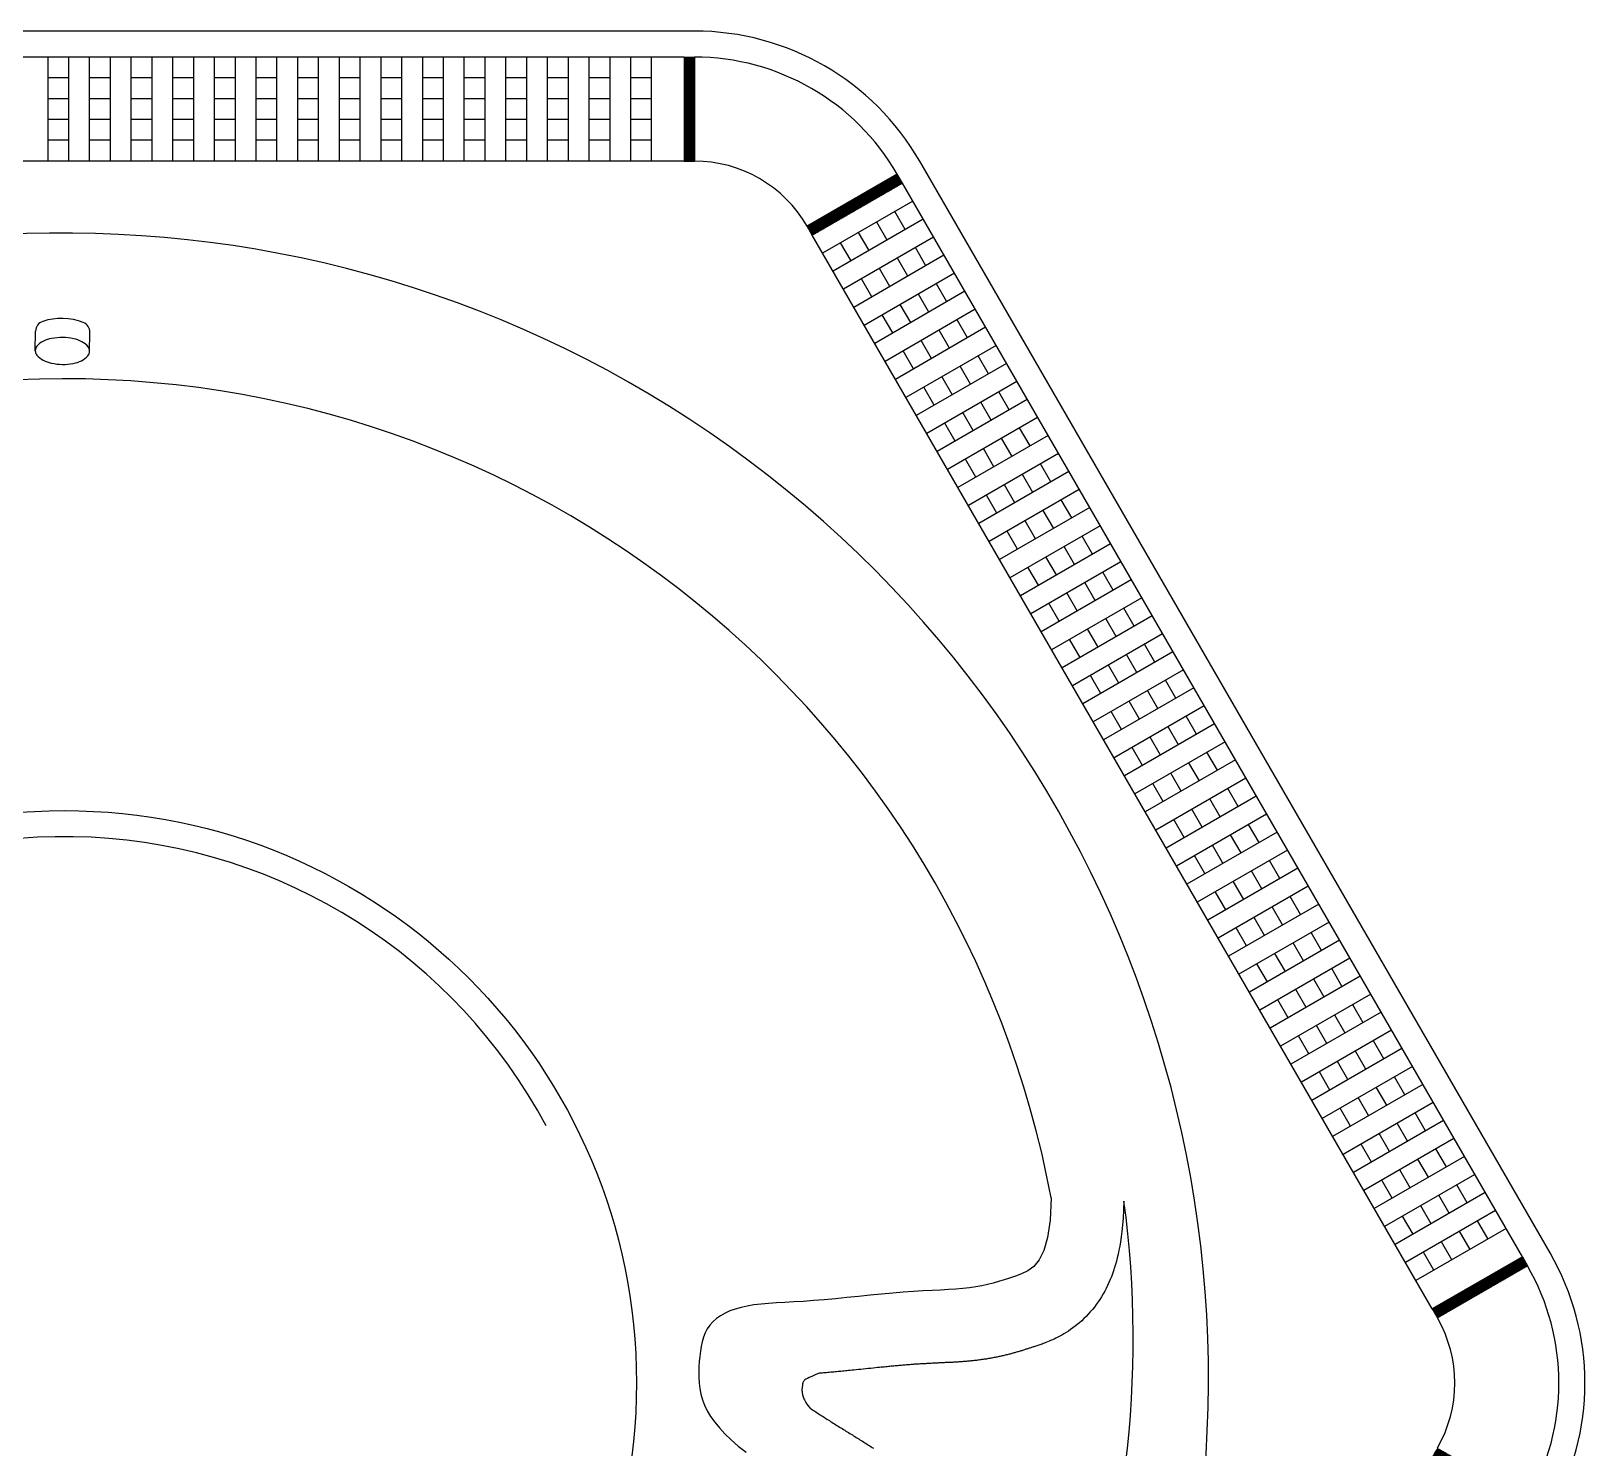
# Model space of a CAD drawing. Extents: x -145 to 147, y -128 to 132.
# Drawn here: x -2.2 to 147.1, y -4.6 to 131.6 of the extents above; entities that cross this region are included whole.
import ezdxf

# ---------------------------------------------------------------- set-up
doc = ezdxf.new("R2010")
doc.units = 0
doc.header["$LTSCALE"] = 10
doc.layers.get('0').update_dxf_attribs({"linetype": 'CONTINUOUS'})

# ---------------------------------------------------------------- blocks, each defined once
blk = doc.blocks.new('*X42')
at = {"color": 0}
for p, q in [((2431.8, 612.5), (2432.2, 612.5)), ((2405.8, 597.5), (2425.8, 597.5)), ((2406.7, 598), (2426.7, 598)), ((2407.6, 598.5), (2427.6, 598.5)), ((2408.4, 599), (2428.4, 599)), ((2409.3, 599.5), (2429.3, 599.5)), ((2410.2, 600), (2430.2, 600)), ((2411, 600.5), (2431, 600.5)), ((2411.9, 601), (2431.9, 601)), ((2412.8, 601.5), (2432.8, 601.5)), ((2413.6, 602), (2433.6, 602)), ((2414.5, 602.5), (2434.5, 602.5)), ((2415.4, 603), (2435.4, 603)), ((2416.2, 603.5), (2436.2, 603.5)), ((2417.1, 604), (2437.1, 604)), ((2418, 604.5), (2436.9, 604.5)), ((2418.8, 605), (2436.6, 605)), ((2419.7, 605.5), (2436.3, 605.5)), ((2420.6, 606), (2436, 606)), ((2421.4, 606.5), (2435.7, 606.5)), ((2422.3, 607), (2435.4, 607)), ((2423.2, 607.5), (2435.1, 607.5)), ((2424, 608), (2434.8, 608)), ((2424.9, 608.5), (2434.5, 608.5)), ((2425.8, 609), (2434.3, 609)), ((2426.6, 609.5), (2434, 609.5)), ((2427.5, 610), (2433.7, 610)), ((2428.4, 610.5), (2433.4, 610.5)), ((2429.2, 611), (2433.1, 611)), ((2430.1, 611.5), (2432.8, 611.5)), ((2431, 612), (2432.5, 612)), ((2379.9, 582.5), (2399.9, 582.5)), ((2380.7, 583), (2400.7, 583)), ((2381.6, 583.5), (2401.6, 583.5)), ((2382.5, 584), (2402.5, 584)), ((2383.3, 584.5), (2403.3, 584.5)), ((2384.2, 585), (2404.2, 585)), ((2385.1, 585.5), (2405.1, 585.5)), ((2385.9, 586), (2405.9, 586)), ((2386.8, 586.5), (2406.8, 586.5)), ((2387.7, 587), (2407.7, 587)), ((2388.5, 587.5), (2408.5, 587.5)), ((2389.4, 588), (2409.4, 588)), ((2390.3, 588.5), (2410.3, 588.5)), ((2391.1, 589), (2411.1, 589)), ((2392, 589.5), (2412, 589.5)), ((2392.9, 590), (2412.9, 590)), ((2393.7, 590.5), (2413.7, 590.5)), ((2394.6, 591), (2414.6, 591)), ((2395.5, 591.5), (2415.5, 591.5)), ((2396.3, 592), (2416.3, 592)), ((2397.2, 592.5), (2417.2, 592.5)), ((2398.1, 593), (2418.1, 593)), ((2398.9, 593.5), (2418.9, 593.5)), ((2399.8, 594), (2419.8, 594)), ((2400.6, 594.5), (2420.6, 594.5)), ((2401.5, 595), (2421.5, 595)), ((2402.4, 595.5), (2422.4, 595.5)), ((2403.2, 596), (2423.2, 596)), ((2404.1, 596.5), (2424.1, 596.5)), ((2405, 597), (2425, 597)), ((2353.9, 567.5), (2373.9, 567.5)), ((2354.7, 568), (2374.7, 568)), ((2355.6, 568.5), (2375.6, 568.5)), ((2356.5, 569), (2376.5, 569)), ((2357.3, 569.5), (2377.3, 569.5)), ((2358.2, 570), (2378.2, 570)), ((2359.1, 570.5), (2379.1, 570.5)), ((2359.9, 571), (2379.9, 571)), ((2360.8, 571.5), (2380.8, 571.5)), ((2361.7, 572), (2381.7, 572)), ((2362.5, 572.5), (2382.5, 572.5)), ((2363.4, 573), (2383.4, 573)), ((2364.3, 573.5), (2384.3, 573.5)), ((2365.1, 574), (2385.1, 574)), ((2366, 574.5), (2386, 574.5)), ((2366.9, 575), (2386.9, 575)), ((2367.7, 575.5), (2387.7, 575.5)), ((2368.6, 576), (2388.6, 576)), ((2369.5, 576.5), (2389.5, 576.5)), ((2370.3, 577), (2390.3, 577)), ((2371.2, 577.5), (2391.2, 577.5)), ((2372.1, 578), (2392.1, 578)), ((2372.9, 578.5), (2392.9, 578.5)), ((2373.8, 579), (2393.8, 579)), ((2374.7, 579.5), (2394.7, 579.5)), ((2375.5, 580), (2395.5, 580)), ((2376.4, 580.5), (2396.4, 580.5)), ((2377.3, 581), (2397.3, 581)), ((2378.1, 581.5), (2398.1, 581.5)), ((2379, 582), (2399, 582)), ((2345.6, 562.5), (2365.2, 562.5)), ((2345.9, 562), (2364.4, 562)), ((2346.1, 563), (2366.1, 563)), ((2346.2, 561.5), (2363.5, 561.5)), ((2346.5, 561), (2362.6, 561)), ((2346.8, 560.5), (2361.8, 560.5)), ((2347, 563.5), (2367, 563.5)), ((2347.1, 560), (2360.9, 560)), ((2347.4, 559.5), (2360, 559.5)), ((2347.7, 559), (2359.2, 559)), ((2347.8, 564), (2367.8, 564)), ((2347.9, 558.5), (2358.3, 558.5)), ((2348.2, 558), (2357.4, 558)), ((2348.5, 557.5), (2356.6, 557.5)), ((2348.7, 564.5), (2368.7, 564.5)), ((2348.8, 557), (2355.7, 557)), ((2349.1, 556.5), (2354.8, 556.5)), ((2349.4, 556), (2354, 556)), ((2349.6, 565), (2369.6, 565)), ((2349.7, 555.5), (2353.1, 555.5)), ((2350, 555), (2352.2, 555)), ((2350.3, 554.5), (2351.4, 554.5)), ((2350.4, 565.5), (2370.4, 565.5)), ((2351.3, 566), (2371.3, 566)), ((2352.2, 566.5), (2372.2, 566.5)), ((2353, 567), (2373, 567)), ((2345.6, 420.5), (2365.3, 420.5)), ((2345.9, 421), (2364.4, 421)), ((2346.2, 421.5), (2363.6, 421.5)), ((2346.2, 420), (2366.2, 420)), ((2346.5, 422), (2362.7, 422)), ((2346.8, 422.5), (2361.8, 422.5)), ((2347, 419.5), (2367, 419.5)), ((2347.1, 423), (2361, 423)), ((2347.3, 423.5), (2360.1, 423.5)), ((2347.6, 424), (2359.2, 424)), ((2347.9, 424.5), (2358.4, 424.5)), ((2347.9, 419), (2367.9, 419)), ((2348.2, 425), (2357.5, 425)), ((2348.5, 425.5), (2356.6, 425.5)), ((2348.7, 418.5), (2368.7, 418.5)), ((2348.8, 426), (2355.8, 426)), ((2349.1, 426.5), (2354.9, 426.5)), ((2349.4, 427), (2354, 427)), ((2349.7, 427.5), (2353.2, 427.5)), ((2349.9, 428), (2352.3, 428)), ((2350.2, 428.5), (2351.4, 428.5)), ((2350.5, 429), (2350.6, 429)), ((2349.6, 418), (2369.6, 418)), ((2350.5, 417.5), (2370.5, 417.5)), ((2351.3, 417), (2371.3, 417)), ((2352.2, 416.5), (2372.2, 416.5)), ((2353.1, 416), (2373.1, 416)), ((2353.9, 415.5), (2373.9, 415.5)), ((2354.8, 415), (2374.8, 415)), ((2355.7, 414.5), (2375.7, 414.5)), ((2356.5, 414), (2376.5, 414)), ((2357.4, 413.5), (2377.4, 413.5)), ((2358.3, 413), (2378.3, 413)), ((2359.1, 412.5), (2379.1, 412.5)), ((2360, 412), (2380, 412)), ((2360.9, 411.5), (2380.9, 411.5)), ((2361.7, 411), (2381.7, 411)), ((2362.6, 410.5), (2382.6, 410.5)), ((2363.5, 410), (2383.5, 410)), ((2364.3, 409.5), (2384.3, 409.5)), ((2365.2, 409), (2385.2, 409)), ((2366.1, 408.5), (2386.1, 408.5)), ((2366.9, 408), (2386.9, 408)), ((2367.8, 407.5), (2387.8, 407.5)), ((2368.7, 407), (2388.7, 407)), ((2369.5, 406.5), (2389.5, 406.5)), ((2370.4, 406), (2390.4, 406)), ((2371.3, 405.5), (2391.3, 405.5)), ((2372.1, 405), (2392.1, 405)), ((2373, 404.5), (2393, 404.5)), ((2373.9, 404), (2393.9, 404)), ((2374.7, 403.5), (2394.7, 403.5)), ((2375.6, 403), (2395.6, 403)), ((2376.5, 402.5), (2396.5, 402.5)), ((2377.3, 402), (2397.3, 402)), ((2378.2, 401.5), (2398.2, 401.5)), ((2379.1, 401), (2399.1, 401)), ((2379.9, 400.5), (2399.9, 400.5)), ((2380.8, 400), (2400.8, 400)), ((2381.7, 399.5), (2401.7, 399.5)), ((2382.5, 399), (2402.5, 399)), ((2383.4, 398.5), (2403.4, 398.5)), ((2384.3, 398), (2404.3, 398)), ((2385.1, 397.5), (2405.1, 397.5)), ((2386, 397), (2406, 397)), ((2386.9, 396.5), (2406.9, 396.5)), ((2387.7, 396), (2407.7, 396)), ((2388.6, 395.5), (2408.6, 395.5)), ((2389.5, 395), (2409.5, 395)), ((2390.3, 394.5), (2410.3, 394.5)), ((2391.2, 394), (2411.2, 394)), ((2392.1, 393.5), (2412.1, 393.5)), ((2392.9, 393), (2412.9, 393)), ((2393.8, 392.5), (2413.8, 392.5)), ((2394.6, 392), (2414.6, 392)), ((2395.5, 391.5), (2415.5, 391.5)), ((2396.4, 391), (2416.4, 391)), ((2397.2, 390.5), (2417.2, 390.5)), ((2398.1, 390), (2418.1, 390)), ((2399, 389.5), (2419, 389.5)), ((2399.8, 389), (2419.8, 389)), ((2400.7, 388.5), (2420.7, 388.5)), ((2401.6, 388), (2421.6, 388)), ((2402.4, 387.5), (2422.4, 387.5)), ((2403.3, 387), (2423.3, 387)), ((2404.2, 386.5), (2424.2, 386.5)), ((2405, 386), (2425, 386)), ((2405.9, 385.5), (2425.9, 385.5)), ((2406.8, 385), (2426.8, 385)), ((2407.6, 384.5), (2427.6, 384.5)), ((2408.5, 384), (2428.5, 384)), ((2409.4, 383.5), (2429.4, 383.5)), ((2410.2, 383), (2430.2, 383)), ((2411.1, 382.5), (2431.1, 382.5)), ((2412, 382), (2432, 382)), ((2412.8, 381.5), (2432.8, 381.5)), ((2413.7, 381), (2433.7, 381)), ((2414.6, 380.5), (2434.6, 380.5)), ((2415.4, 380), (2435.4, 380)), ((2416.3, 379.5), (2436.3, 379.5)), ((2417.2, 379), (2437.1, 379)), ((2418, 378.5), (2436.8, 378.5)), ((2418.9, 378), (2436.5, 378)), ((2419.8, 377.5), (2436.3, 377.5)), ((2420.6, 377), (2436, 377)), ((2421.5, 376.5), (2435.7, 376.5)), ((2422.4, 376), (2435.4, 376)), ((2423.2, 375.5), (2435.1, 375.5)), ((2424.1, 375), (2434.8, 375)), ((2425, 374.5), (2434.5, 374.5)), ((2425.8, 374), (2434.2, 374)), ((2426.7, 373.5), (2433.9, 373.5)), ((2427.6, 373), (2433.7, 373)), ((2428.4, 372.5), (2433.4, 372.5)), ((2429.3, 372), (2433.1, 372)), ((2430.2, 371.5), (2432.8, 371.5)), ((2431, 371), (2432.5, 371)), ((2431.9, 370.5), (2432.2, 370.5))]:
    blk.add_line(p, q, dxfattribs=at)
blk = doc.blocks.new('*X41')
at = {"color": 0}
for p, q in [((1626.6, 1765.5), (1636.6, 1765.5)), ((1626.6, 1765), (1636.6, 1765)), ((1626.6, 1764.5), (1636.6, 1764.5)), ((1626.6, 1764), (1636.6, 1764)), ((1626.6, 1763.5), (1636.6, 1763.5)), ((1626.6, 1763), (1636.6, 1763)), ((1626.6, 1762.5), (1636.6, 1762.5)), ((1626.6, 1762), (1636.6, 1762)), ((1626.6, 1761.5), (1636.6, 1761.5)), ((1626.6, 1761), (1636.6, 1761)), ((1626.6, 1760.5), (1636.6, 1760.5)), ((1626.6, 1760), (1636.6, 1760)), ((1626.6, 1759.5), (1636.6, 1759.5)), ((1626.6, 1759), (1636.6, 1759)), ((1626.6, 1758.5), (1636.6, 1758.5)), ((1626.6, 1758), (1636.6, 1758)), ((1626.6, 1757.5), (1636.6, 1757.5)), ((1626.6, 1757), (1636.6, 1757)), ((1626.6, 1756.5), (1636.6, 1756.5)), ((1626.6, 1756), (1636.6, 1756)), ((1626.6, 1755.5), (1636.6, 1755.5)), ((1626.6, 1755), (1636.6, 1755)), ((1626.6, 1754.5), (1636.6, 1754.5)), ((1626.6, 1754), (1636.6, 1754)), ((1626.6, 1753.5), (1636.6, 1753.5)), ((1626.6, 1753), (1636.6, 1753)), ((1626.6, 1752.5), (1636.6, 1752.5)), ((1626.6, 1752), (1636.6, 1752)), ((1626.6, 1751.5), (1636.6, 1751.5)), ((1626.6, 1751), (1636.6, 1751)), ((1626.6, 1750.5), (1636.6, 1750.5)), ((1626.6, 1750), (1636.6, 1750)), ((1626.6, 1749.5), (1636.6, 1749.5)), ((1626.6, 1749), (1636.6, 1749)), ((1626.6, 1748.5), (1636.6, 1748.5)), ((1626.6, 1748), (1636.6, 1748)), ((1626.6, 1747.5), (1636.6, 1747.5)), ((1626.6, 1747), (1636.6, 1747)), ((1626.6, 1746.5), (1636.6, 1746.5)), ((1626.6, 1746), (1636.6, 1746)), ((1626.6, 1745.5), (1636.6, 1745.5)), ((1626.6, 1745), (1636.6, 1745)), ((1626.6, 1744.5), (1636.6, 1744.5)), ((1626.6, 1744), (1636.6, 1744)), ((1626.6, 1743.5), (1636.6, 1743.5)), ((1626.6, 1743), (1636.6, 1743)), ((1626.6, 1742.5), (1636.6, 1742.5)), ((1626.6, 1742), (1636.6, 1742)), ((1626.6, 1741.5), (1636.6, 1741.5)), ((1626.6, 1741), (1636.6, 1741)), ((1626.6, 1740.5), (1636.6, 1740.5)), ((1626.6, 1740), (1636.6, 1740)), ((1626.6, 1739.5), (1636.6, 1739.5)), ((1626.6, 1739), (1636.6, 1739)), ((1626.6, 1738.5), (1636.6, 1738.5)), ((1626.6, 1738), (1636.6, 1738)), ((1626.6, 1737.5), (1636.6, 1737.5)), ((1626.6, 1737), (1636.6, 1737)), ((1626.6, 1736.5), (1636.6, 1736.5)), ((1626.6, 1736), (1636.6, 1736)), ((1626.6, 1735.5), (1636.6, 1735.5)), ((1626.6, 1735), (1636.6, 1735)), ((1626.6, 1734.5), (1636.6, 1734.5)), ((1626.6, 1734), (1636.6, 1734)), ((1626.6, 1733.5), (1636.6, 1733.5)), ((1626.6, 1733), (1636.6, 1733)), ((1626.6, 1732.5), (1636.6, 1732.5)), ((1626.6, 1732), (1636.6, 1732)), ((1626.6, 1731.5), (1636.6, 1731.5)), ((1626.6, 1731), (1636.6, 1731)), ((1626.6, 1730.5), (1636.6, 1730.5)), ((1626.6, 1730), (1636.6, 1730)), ((1626.6, 1729.5), (1636.6, 1729.5)), ((1626.6, 1729), (1636.6, 1729)), ((1626.6, 1728.5), (1636.6, 1728.5)), ((1626.6, 1728), (1636.6, 1728)), ((1626.6, 1727.5), (1636.6, 1727.5)), ((1626.6, 1727), (1636.6, 1727)), ((1626.6, 1726.5), (1636.6, 1726.5)), ((1626.6, 1726), (1636.6, 1726)), ((1626.6, 1725.5), (1636.6, 1725.5)), ((1626.6, 1725), (1636.6, 1725)), ((1626.6, 1724.5), (1636.6, 1724.5)), ((1626.6, 1724), (1636.6, 1724)), ((1626.6, 1723.5), (1636.6, 1723.5)), ((1626.6, 1723), (1636.6, 1723)), ((1626.6, 1722.5), (1636.6, 1722.5)), ((1626.6, 1722), (1636.6, 1722)), ((1626.6, 1721.5), (1636.6, 1721.5)), ((1626.6, 1721), (1636.6, 1721)), ((1626.6, 1720.5), (1636.6, 1720.5)), ((1626.6, 1720), (1636.6, 1720)), ((1626.6, 1719.5), (1636.6, 1719.5)), ((1626.6, 1719), (1636.6, 1719)), ((1626.6, 1718.5), (1636.6, 1718.5)), ((1626.6, 1718), (1636.6, 1718)), ((1626.6, 1717.5), (1636.6, 1717.5)), ((1626.6, 1717), (1636.6, 1717)), ((1626.6, 1716.5), (1636.6, 1716.5)), ((1626.6, 1716), (1636.6, 1716)), ((1626.6, 1715.5), (1636.6, 1715.5)), ((1626.6, 1715), (1636.6, 1715)), ((1626.6, 1714.5), (1636.6, 1714.5)), ((1626.6, 1714), (1636.6, 1714)), ((1626.6, 1713.5), (1636.6, 1713.5)), ((1626.6, 1713), (1636.6, 1713)), ((1626.6, 1712.5), (1636.6, 1712.5)), ((1626.6, 1712), (1636.6, 1712)), ((1626.6, 1711.5), (1636.6, 1711.5)), ((1626.6, 1711), (1636.6, 1711)), ((1626.6, 1710.5), (1636.6, 1710.5)), ((1626.6, 1710), (1636.6, 1710)), ((1626.6, 1709.5), (1636.6, 1709.5)), ((1626.6, 1709), (1636.6, 1709)), ((1626.6, 1708.5), (1636.6, 1708.5)), ((1626.6, 1708), (1636.6, 1708)), ((1626.6, 1707.5), (1636.6, 1707.5)), ((1626.6, 1707), (1636.6, 1707)), ((1626.6, 1706.5), (1636.6, 1706.5)), ((1626.6, 1706), (1636.6, 1706)), ((1626.6, 1705.5), (1636.6, 1705.5)), ((1626.6, 1705), (1636.6, 1705)), ((1626.6, 1704.5), (1636.6, 1704.5)), ((1626.6, 1704), (1636.6, 1704)), ((1626.6, 1703.5), (1636.6, 1703.5)), ((1626.6, 1703), (1636.6, 1703)), ((1626.6, 1702.5), (1636.6, 1702.5)), ((1626.6, 1702), (1636.6, 1702)), ((1626.6, 1701.5), (1636.6, 1701.5)), ((1626.6, 1701), (1636.6, 1701)), ((1626.6, 1700.5), (1636.6, 1700.5)), ((1626.6, 1700), (1636.6, 1700)), ((1626.6, 1699.5), (1636.6, 1699.5)), ((1626.6, 1699), (1636.6, 1699)), ((1626.6, 1698.5), (1636.6, 1698.5)), ((1626.6, 1698), (1636.6, 1698)), ((1626.6, 1697.5), (1636.6, 1697.5)), ((1626.6, 1697), (1636.6, 1697)), ((1626.6, 1696.5), (1636.6, 1696.5)), ((1626.6, 1696), (1636.6, 1696)), ((1626.6, 1695.5), (1636.6, 1695.5)), ((1626.6, 1695), (1636.6, 1695)), ((1626.6, 1694.5), (1636.6, 1694.5)), ((1626.6, 1694), (1636.6, 1694)), ((1626.6, 1693.5), (1636.6, 1693.5)), ((1626.6, 1693), (1636.6, 1693)), ((1626.6, 1692.5), (1636.6, 1692.5)), ((1626.6, 1692), (1636.6, 1692)), ((1626.6, 1691.5), (1636.6, 1691.5)), ((1626.6, 1691), (1636.6, 1691)), ((1626.6, 1690.5), (1636.6, 1690.5)), ((1626.6, 1690), (1636.6, 1690)), ((1626.6, 1689.5), (1636.6, 1689.5)), ((1626.6, 1689), (1636.6, 1689)), ((1626.6, 1688.5), (1636.6, 1688.5)), ((1626.6, 1688), (1636.6, 1688)), ((1626.6, 1687.5), (1636.6, 1687.5)), ((1626.6, 1687), (1636.6, 1687)), ((1626.6, 1686.5), (1636.6, 1686.5)), ((1626.6, 1686), (1636.6, 1686)), ((1626.6, 1685.5), (1636.6, 1685.5)), ((1626.6, 1685), (1636.6, 1685)), ((1626.6, 1684.5), (1636.6, 1684.5)), ((1626.6, 1684), (1636.6, 1684)), ((1626.6, 1683.5), (1636.6, 1683.5)), ((1626.6, 1683), (1636.6, 1683)), ((1626.6, 1682.5), (1636.6, 1682.5)), ((1626.6, 1682), (1636.6, 1682)), ((1626.6, 1681.5), (1636.6, 1681.5)), ((1626.6, 1681), (1636.6, 1681)), ((1626.6, 1680.5), (1636.6, 1680.5)), ((1626.6, 1680), (1636.6, 1680)), ((1626.6, 1679.5), (1636.6, 1679.5)), ((1626.6, 1679), (1636.6, 1679)), ((1626.6, 1678.5), (1636.6, 1678.5)), ((1626.6, 1678), (1636.6, 1678)), ((1626.6, 1677.5), (1636.6, 1677.5)), ((1626.6, 1677), (1636.6, 1677)), ((1626.6, 1676.5), (1636.6, 1676.5)), ((1626.6, 1676), (1636.6, 1676)), ((1626.6, 1675.5), (1636.6, 1675.5)), ((1626.6, 1675), (1636.6, 1675)), ((1626.6, 1674.5), (1636.6, 1674.5)), ((1626.6, 1674), (1636.6, 1674)), ((1626.6, 1673.5), (1636.6, 1673.5)), ((1626.6, 1673), (1636.6, 1673)), ((1626.6, 1672.5), (1636.6, 1672.5)), ((1626.6, 1672), (1636.6, 1672)), ((1626.6, 1671.5), (1636.6, 1671.5)), ((1626.6, 1671), (1636.6, 1671)), ((1626.6, 1670.5), (1636.6, 1670.5)), ((1626.6, 1670), (1636.6, 1670)), ((1626.6, 1669.5), (1636.6, 1669.5)), ((1626.6, 1669), (1636.6, 1669)), ((1626.6, 1668.5), (1636.6, 1668.5)), ((1626.6, 1668), (1636.6, 1668)), ((1626.6, 1667.5), (1636.6, 1667.5)), ((1626.6, 1667), (1636.6, 1667)), ((1626.6, 1666.5), (1636.6, 1666.5)), ((1626.6, 1666), (1636.6, 1666)), ((1813.2, 1642.5), (1833.2, 1642.5)), ((1814.1, 1643), (1834.1, 1643)), ((1814.9, 1643.5), (1834.9, 1643.5)), ((1815.8, 1644), (1835.8, 1644)), ((1816.7, 1644.5), (1836.4, 1644.5)), ((1817.5, 1645), (1836.1, 1645)), ((1818.4, 1645.5), (1835.8, 1645.5)), ((1819.3, 1646), (1835.5, 1646)), ((1820.1, 1646.5), (1835.3, 1646.5)), ((1821, 1647), (1835, 1647)), ((1821.8, 1647.5), (1834.7, 1647.5)), ((1822.7, 1648), (1834.4, 1648)), ((1823.6, 1648.5), (1834.1, 1648.5)), ((1824.4, 1649), (1833.8, 1649)), ((1825.3, 1649.5), (1833.5, 1649.5)), ((1826.2, 1650), (1833.2, 1650)), ((1827, 1650.5), (1832.9, 1650.5)), ((1827.9, 1651), (1832.7, 1651)), ((1828.8, 1651.5), (1832.4, 1651.5)), ((1829.6, 1652), (1832.1, 1652)), ((1830.5, 1652.5), (1831.8, 1652.5)), ((1831.4, 1653), (1831.5, 1653)), ((1787.2, 1627.5), (1807.2, 1627.5)), ((1788.1, 1628), (1808.1, 1628)), ((1788.9, 1628.5), (1808.9, 1628.5)), ((1789.8, 1629), (1809.8, 1629)), ((1790.7, 1629.5), (1810.7, 1629.5)), ((1791.5, 1630), (1811.5, 1630)), ((1792.4, 1630.5), (1812.4, 1630.5)), ((1793.3, 1631), (1813.3, 1631)), ((1794.1, 1631.5), (1814.1, 1631.5)), ((1795, 1632), (1815, 1632)), ((1795.9, 1632.5), (1815.9, 1632.5)), ((1796.7, 1633), (1816.7, 1633)), ((1797.6, 1633.5), (1817.6, 1633.5)), ((1798.5, 1634), (1818.5, 1634)), ((1799.3, 1634.5), (1819.3, 1634.5)), ((1800.2, 1635), (1820.2, 1635)), ((1801.1, 1635.5), (1821.1, 1635.5)), ((1801.9, 1636), (1821.9, 1636)), ((1802.8, 1636.5), (1822.8, 1636.5)), ((1803.7, 1637), (1823.7, 1637)), ((1804.5, 1637.5), (1824.5, 1637.5)), ((1805.4, 1638), (1825.4, 1638)), ((1806.3, 1638.5), (1826.3, 1638.5)), ((1807.1, 1639), (1827.1, 1639)), ((1808, 1639.5), (1828, 1639.5)), ((1808.9, 1640), (1828.9, 1640)), ((1809.7, 1640.5), (1829.7, 1640.5)), ((1810.6, 1641), (1830.6, 1641)), ((1811.5, 1641.5), (1831.5, 1641.5)), ((1812.3, 1642), (1832.3, 1642)), ((1761.2, 1612.5), (1781.2, 1612.5)), ((1762.1, 1613), (1782.1, 1613)), ((1763, 1613.5), (1783, 1613.5)), ((1763.8, 1614), (1783.8, 1614)), ((1764.7, 1614.5), (1784.7, 1614.5)), ((1765.6, 1615), (1785.6, 1615)), ((1766.4, 1615.5), (1786.4, 1615.5)), ((1767.3, 1616), (1787.3, 1616)), ((1768.2, 1616.5), (1788.2, 1616.5)), ((1769, 1617), (1789, 1617)), ((1769.9, 1617.5), (1789.9, 1617.5)), ((1770.8, 1618), (1790.8, 1618)), ((1771.6, 1618.5), (1791.6, 1618.5)), ((1772.5, 1619), (1792.5, 1619)), ((1773.4, 1619.5), (1793.4, 1619.5)), ((1774.2, 1620), (1794.2, 1620)), ((1775.1, 1620.5), (1795.1, 1620.5)), ((1775.9, 1621), (1795.9, 1621)), ((1776.8, 1621.5), (1796.8, 1621.5)), ((1777.7, 1622), (1797.7, 1622)), ((1778.5, 1622.5), (1798.5, 1622.5)), ((1779.4, 1623), (1799.4, 1623)), ((1780.3, 1623.5), (1800.3, 1623.5)), ((1781.1, 1624), (1801.1, 1624)), ((1782, 1624.5), (1802, 1624.5)), ((1782.9, 1625), (1802.9, 1625)), ((1783.7, 1625.5), (1803.7, 1625.5)), ((1784.6, 1626), (1804.6, 1626)), ((1785.5, 1626.5), (1805.5, 1626.5)), ((1786.3, 1627), (1806.3, 1627)), ((1744.9, 1603), (1764.8, 1603)), ((1745.2, 1602.5), (1763.9, 1602.5)), ((1745.5, 1602), (1763, 1602)), ((1745.6, 1603.5), (1765.6, 1603.5)), ((1745.8, 1601.5), (1762.2, 1601.5)), ((1746.1, 1601), (1761.3, 1601)), ((1746.3, 1600.5), (1760.4, 1600.5)), ((1746.5, 1604), (1766.5, 1604)), ((1746.6, 1600), (1759.6, 1600)), ((1746.9, 1599.5), (1758.7, 1599.5)), ((1747.2, 1599), (1757.8, 1599)), ((1747.4, 1604.5), (1767.4, 1604.5)), ((1747.5, 1598.5), (1757, 1598.5)), ((1747.8, 1598), (1756.1, 1598)), ((1748.1, 1597.5), (1755.2, 1597.5)), ((1748.2, 1605), (1768.2, 1605)), ((1749.1, 1605.5), (1769.1, 1605.5)), ((1750, 1606), (1770, 1606)), ((1750.8, 1606.5), (1770.8, 1606.5)), ((1751.7, 1607), (1771.7, 1607)), ((1752.6, 1607.5), (1772.6, 1607.5)), ((1753.4, 1608), (1773.4, 1608)), ((1754.3, 1608.5), (1774.3, 1608.5)), ((1755.2, 1609), (1775.2, 1609)), ((1756, 1609.5), (1776, 1609.5)), ((1756.9, 1610), (1776.9, 1610)), ((1757.8, 1610.5), (1777.8, 1610.5)), ((1758.6, 1611), (1778.6, 1611)), ((1759.5, 1611.5), (1779.5, 1611.5)), ((1760.4, 1612), (1780.4, 1612)), ((1748.4, 1597), (1754.4, 1597)), ((1748.7, 1596.5), (1753.5, 1596.5)), ((1748.9, 1596), (1752.6, 1596)), ((1749.2, 1595.5), (1751.8, 1595.5)), ((1749.5, 1595), (1750.9, 1595)), ((1749.8, 1594.5), (1750, 1594.5))]:
    blk.add_line(p, q, dxfattribs=at)

msp = doc.modelspace()

# ---------------------------------------------------------------- linework, layer by layer
at = {"color": 0}
for p, q in [((61.52, 131.6), (-59.62, 131.6)), ((60.52, 129.1), (-58.62, 129.1)), ((-0.62, 129.1), (-0.62, 119.1)), ((1.38, 129.1), (1.38, 119.1)), ((3.38, 129.1), (3.38, 119.1)), ((5.38, 129.1), (5.38, 119.1)), ((7.38, 129.1), (7.38, 119.1)), ((9.38, 129.1), (9.38, 119.1)), ((11.38, 129.1), (11.38, 119.1)), ((13.38, 129.1), (13.38, 119.1)), ((15.38, 129.1), (15.38, 119.1)), ((17.38, 129.1), (17.38, 119.1)), ((19.38, 129.1), (19.38, 119.1)), ((21.38, 129.1), (21.38, 119.1)), ((23.38, 129.1), (23.38, 119.1)), ((25.38, 129.1), (25.38, 119.1)), ((27.38, 129.1), (27.38, 119.1)), ((29.38, 129.1), (29.38, 119.1)), ((31.38, 129.1), (31.38, 119.1)), ((33.38, 129.1), (33.38, 119.1)), ((35.38, 129.1), (35.38, 119.1)), ((37.38, 129.1), (37.38, 119.1)), ((39.38, 129.1), (39.38, 119.1)), ((41.38, 129.1), (41.38, 119.1)), ((43.38, 129.1), (43.38, 119.1)), ((45.38, 129.1), (45.38, 119.1)), ((47.38, 129.1), (47.38, 119.1)), ((49.38, 129.1), (49.38, 119.1)), ((51.38, 129.1), (51.38, 119.1)), ((53.38, 129.1), (53.38, 119.1)), ((55.38, 129.1), (55.38, 119.1)), ((57.38, 129.1), (57.38, 119.1)), ((60.52, 129.1), (60.52, 119.1)), ((60.52, 129.1), (61.52, 129.1)), ((61.52, 129.1), (61.52, 119.1)), ((1.38, 127.1), (-0.62, 127.1)), ((5.38, 127.1), (3.38, 127.1)), ((9.38, 127.1), (7.38, 127.1)), ((13.38, 127.1), (11.38, 127.1)), ((17.38, 127.1), (15.38, 127.1)), ((21.38, 127.1), (19.38, 127.1)), ((25.38, 127.1), (23.38, 127.1)), ((29.38, 127.1), (27.38, 127.1)), ((33.38, 127.1), (31.38, 127.1)), ((37.38, 127.1), (35.38, 127.1)), ((41.38, 127.1), (39.38, 127.1)), ((45.38, 127.1), (43.38, 127.1)), ((49.38, 127.1), (47.38, 127.1)), ((53.38, 127.1), (51.38, 127.1)), ((57.38, 127.1), (55.38, 127.1)), ((1.38, 125.1), (-0.62, 125.1)), ((5.38, 125.1), (3.38, 125.1)), ((9.38, 125.1), (7.38, 125.1)), ((13.38, 125.1), (11.38, 125.1)), ((17.38, 125.1), (15.38, 125.1)), ((21.38, 125.1), (19.38, 125.1)), ((25.38, 125.1), (23.38, 125.1)), ((29.38, 125.1), (27.38, 125.1)), ((33.38, 125.1), (31.38, 125.1)), ((37.38, 125.1), (35.38, 125.1)), ((41.38, 125.1), (39.38, 125.1)), ((45.38, 125.1), (43.38, 125.1)), ((49.38, 125.1), (47.38, 125.1)), ((53.38, 125.1), (51.38, 125.1)), ((57.38, 125.1), (55.38, 125.1)), ((1.38, 123.1), (-0.62, 123.1)), ((5.38, 123.1), (3.38, 123.1)), ((9.38, 123.1), (7.38, 123.1)), ((13.38, 123.1), (11.38, 123.1)), ((17.38, 123.1), (15.38, 123.1)), ((21.38, 123.1), (19.38, 123.1)), ((25.38, 123.1), (23.38, 123.1)), ((29.38, 123.1), (27.38, 123.1)), ((33.38, 123.1), (31.38, 123.1)), ((37.38, 123.1), (35.38, 123.1)), ((41.38, 123.1), (39.38, 123.1)), ((45.38, 123.1), (43.38, 123.1)), ((49.38, 123.1), (47.38, 123.1)), ((53.38, 123.1), (51.38, 123.1)), ((57.38, 123.1), (55.38, 123.1)), ((1.38, 121.1), (-0.62, 121.1)), ((5.38, 121.1), (3.38, 121.1)), ((9.38, 121.1), (7.38, 121.1)), ((13.38, 121.1), (11.38, 121.1)), ((17.38, 121.1), (15.38, 121.1)), ((21.38, 121.1), (19.38, 121.1)), ((25.38, 121.1), (23.38, 121.1)), ((29.38, 121.1), (27.38, 121.1)), ((33.38, 121.1), (31.38, 121.1)), ((37.38, 121.1), (35.38, 121.1)), ((41.38, 121.1), (39.38, 121.1)), ((45.38, 121.1), (43.38, 121.1)), ((49.38, 121.1), (47.38, 121.1)), ((53.38, 121.1), (51.38, 121.1)), ((57.38, 121.1), (55.38, 121.1)), ((60.52, 119.1), (-58.62, 119.1)), ((60.52, 119.1), (61.52, 119.1)), ((143.73, 14.19), (83.17, 119.1)), ((81, 117.85), (72.34, 112.85)), ((81.5, 116.98), (72.84, 111.98)), ((81.5, 116.98), (81, 117.85)), ((141.07, 13.81), (81.5, 116.98)), ((82.5, 115.25), (73.84, 110.25)), ((83.5, 113.52), (74.84, 108.52)), ((81.77, 112.52), (80.77, 114.25)), ((72.84, 111.98), (72.34, 112.85)), ((132.41, 8.81), (72.84, 111.98)), ((78.3, 110.52), (77.3, 112.25)), ((80.04, 111.52), (79.04, 113.25)), ((76.57, 109.52), (75.57, 111.25)), ((84.5, 111.79), (75.84, 106.79)), ((83.77, 109.05), (82.77, 110.79)), ((85.5, 110.05), (76.84, 105.05)), ((82.04, 108.05), (81.04, 109.79)), ((78.57, 106.05), (77.57, 107.79)), ((86.5, 108.32), (77.84, 103.32)), ((80.3, 107.05), (79.3, 108.79)), ((87.5, 106.59), (78.84, 101.59)), ((84.04, 104.59), (83.04, 106.32)), ((85.77, 105.59), (84.77, 107.32)), ((88.5, 104.86), (79.84, 99.86)), ((82.3, 103.59), (81.3, 105.32)), ((80.57, 102.59), (79.57, 104.32)), ((89.5, 103.13), (80.84, 98.13)), ((87.77, 102.13), (86.77, 103.86)), ((-1.81, 100.85), (-1.78, 102.76)), ((3.41, 100.72), (3.44, 102.65)), ((84.3, 100.13), (83.3, 101.86)), ((86.04, 101.13), (85.04, 102.86)), ((82.57, 99.13), (81.57, 100.86)), ((90.5, 101.39), (81.84, 96.39)), ((89.77, 98.66), (88.77, 100.39)), ((91.5, 99.66), (82.84, 94.66)), ((88.04, 97.66), (87.04, 99.39)), ((84.57, 95.66), (83.57, 97.39)), ((92.5, 97.93), (83.84, 92.93)), ((86.3, 96.66), (85.3, 98.39)), ((93.5, 96.2), (84.84, 91.2)), ((90.04, 94.2), (89.04, 95.93)), ((91.77, 95.2), (90.77, 96.93)), ((94.5, 94.47), (85.84, 89.47)), ((88.3, 93.2), (87.3, 94.93)), ((86.57, 92.2), (85.57, 93.93)), ((95.5, 92.73), (86.84, 87.73)), ((93.77, 91.73), (92.77, 93.47)), ((90.3, 89.73), (89.3, 91.47)), ((92.04, 90.73), (91.04, 92.47)), ((88.57, 88.73), (87.57, 90.47)), ((96.5, 91), (87.84, 86)), ((95.77, 88.27), (94.77, 90)), ((97.5, 89.27), (88.84, 84.27)), ((94.04, 87.27), (93.04, 89)), ((90.57, 85.27), (89.57, 87)), ((98.5, 87.54), (89.84, 82.54)), ((92.3, 86.27), (91.3, 88)), ((99.5, 85.81), (90.84, 80.81)), ((96.04, 83.81), (95.04, 85.54)), ((97.77, 84.81), (96.77, 86.54)), ((100.5, 84.07), (91.84, 79.07)), ((94.3, 82.81), (93.3, 84.54)), ((92.57, 81.81), (91.57, 83.54)), ((101.5, 82.34), (92.84, 77.34)), ((99.77, 81.34), (98.77, 83.07)), ((96.3, 79.34), (95.3, 81.07)), ((98.04, 80.34), (97.04, 82.07)), ((94.57, 78.34), (93.57, 80.07)), ((102.5, 80.61), (93.84, 75.61)), ((101.77, 77.88), (100.77, 79.61)), ((103.5, 78.88), (94.84, 73.88)), ((100.04, 76.88), (99.04, 78.61)), ((96.57, 74.88), (95.57, 76.61)), ((104.5, 77.15), (95.84, 72.15)), ((98.3, 75.88), (97.3, 77.61)), ((103.77, 74.41), (102.77, 76.15)), ((105.5, 75.41), (96.84, 70.41)), ((102.04, 73.41), (101.04, 75.15)), ((106.5, 73.68), (97.84, 68.68)), ((100.3, 72.41), (99.3, 74.15)), ((98.57, 71.41), (97.57, 73.15)), ((107.5, 71.95), (98.84, 66.95)), ((104.04, 69.95), (103.04, 71.68)), ((105.77, 70.95), (104.77, 72.68)), ((108.5, 70.22), (99.84, 65.22)), ((102.3, 68.95), (101.3, 70.68)), ((100.57, 67.95), (99.57, 69.68)), ((107.77, 67.49), (106.77, 69.22)), ((109.5, 68.49), (100.84, 63.49)), ((104.3, 65.49), (103.3, 67.22)), ((106.04, 66.49), (105.04, 68.22)), ((102.57, 64.49), (101.57, 66.22)), ((110.5, 66.75), (101.84, 61.75)), ((109.77, 64.02), (108.77, 65.75)), ((111.5, 65.02), (102.84, 60.02)), ((108.04, 63.02), (107.04, 64.75)), ((104.57, 61.02), (103.57, 62.75)), ((112.5, 63.29), (103.84, 58.29)), ((106.3, 62.02), (105.3, 63.75)), ((113.5, 61.56), (104.84, 56.56)), ((110.04, 59.56), (109.04, 61.29)), ((111.77, 60.56), (110.77, 62.29)), ((114.5, 59.82), (105.84, 54.82)), ((108.3, 58.56), (107.3, 60.29)), ((106.57, 57.56), (105.57, 59.29)), ((113.77, 57.09), (112.77, 58.82)), ((115.5, 58.09), (106.84, 53.09)), ((110.3, 55.09), (109.3, 56.82)), ((112.04, 56.09), (111.04, 57.82)), ((108.57, 54.09), (107.57, 55.82)), ((116.5, 56.36), (107.84, 51.36)), ((115.77, 53.63), (114.77, 55.36)), ((117.5, 54.63), (108.84, 49.63)), ((114.04, 52.63), (113.04, 54.36)), ((110.57, 50.63), (109.57, 52.36)), ((118.5, 52.9), (109.84, 47.9)), ((112.3, 51.63), (111.3, 53.36)), ((119.5, 51.16), (110.84, 46.16)), ((116.04, 49.16), (115.04, 50.9)), ((117.77, 50.16), (116.77, 51.9)), ((120.5, 49.43), (111.84, 44.43)), ((114.3, 48.16), (113.3, 49.9)), ((112.57, 47.16), (111.57, 48.9)), ((119.77, 46.7), (118.77, 48.43)), ((121.5, 47.7), (112.84, 42.7)), ((116.3, 44.7), (115.3, 46.43)), ((118.04, 45.7), (117.04, 47.43)), ((114.57, 43.7), (113.57, 45.43)), ((122.5, 45.97), (113.84, 40.97)), ((121.77, 43.24), (120.77, 44.97)), ((123.5, 44.24), (114.84, 39.24)), ((120.04, 42.24), (119.04, 43.97)), ((116.57, 40.24), (115.57, 41.97)), ((124.5, 42.5), (115.84, 37.5)), ((118.3, 41.24), (117.3, 42.97)), ((125.5, 40.77), (116.84, 35.77)), ((122.04, 38.77), (121.04, 40.5)), ((123.77, 39.77), (122.77, 41.5)), ((126.5, 39.04), (117.84, 34.04)), ((120.3, 37.77), (119.3, 39.5)), ((118.57, 36.77), (117.57, 38.5)), ((125.77, 36.31), (124.77, 38.04)), ((127.5, 37.31), (118.84, 32.31)), ((122.3, 34.31), (121.3, 36.04)), ((124.04, 35.31), (123.04, 37.04)), ((120.57, 33.31), (119.57, 35.04)), ((128.5, 35.58), (119.84, 30.58)), ((127.77, 32.84), (126.77, 34.58)), ((129.5, 33.84), (120.84, 28.84)), ((129.5, 33.84), (120.84, 28.84)), ((126.04, 31.84), (125.04, 33.58)), ((122.57, 29.84), (121.57, 31.58)), ((130.5, 32.11), (121.84, 27.11)), ((124.3, 30.84), (123.3, 32.58)), ((131.5, 30.38), (122.84, 25.38)), ((128.04, 28.38), (127.04, 30.11)), ((129.77, 29.38), (128.77, 31.11)), ((132.5, 28.65), (123.84, 23.65)), ((126.3, 27.38), (125.3, 29.11)), ((124.57, 26.38), (123.57, 28.11)), ((133.5, 26.92), (124.84, 21.92)), ((131.77, 25.92), (130.77, 27.65)), ((128.3, 23.92), (127.3, 25.65)), ((130.04, 24.92), (129.04, 26.65)), ((126.57, 22.92), (125.57, 24.65)), ((134.5, 25.18), (125.84, 20.18)), ((133.77, 22.45), (132.77, 24.18)), ((135.5, 23.45), (126.84, 18.45)), ((132.04, 21.45), (131.04, 23.18)), ((128.57, 19.45), (127.57, 21.18)), ((136.5, 21.72), (127.84, 16.72)), ((130.3, 20.45), (129.3, 22.18)), ((137.5, 19.99), (128.84, 14.99)), ((134.04, 17.99), (133.04, 19.72)), ((135.77, 18.99), (134.77, 20.72)), ((138.5, 18.26), (129.84, 13.26)), ((132.3, 16.99), (131.3, 18.72)), ((130.57, 15.99), (129.57, 17.72)), ((139.5, 16.52), (130.84, 11.52)), ((137.77, 15.52), (136.77, 17.26)), ((134.3, 13.52), (133.3, 15.26)), ((136.04, 14.52), (135.04, 16.26)), ((132.57, 12.52), (131.57, 14.26)), ((141.07, 13.81), (132.41, 8.81)), ((141.07, 13.81), (141.57, 12.94)), ((141.57, 12.94), (132.91, 7.94)), ((132.41, 8.81), (132.91, 7.94))]:
    msp.add_line(p, q, dxfattribs=at)
msp.add_lwpolyline([(3.41, 100.82, 0.17617), (3.26, 101.26, 0.103931), (2.66, 101.75, 0.064365), (1.88, 102.03, 0.050527), (0.82, 102.15, 0.050527), (-0.24, 102.06, 0.064365), (-1.03, 101.8, 0.103931), (-1.65, 101.33, 0.17617), (-1.81, 100.9, 0.17617), (-1.66, 100.46, 0.103931), (-1.06, 99.98, 0.064365), (-0.27, 99.69, 0.050527), (0.78, 99.57, 0.050527), (1.84, 99.66, 0.064365), (2.63, 99.92, 0.103931), (3.25, 100.39, 0.17617)], format="xyb", close=True, dxfattribs=at)
for points in [[(95.8, 19.48), (95.7, 17.34), (95.46, 15.68), (95.1, 14.42), (94.65, 13.51), (94.12, 12.88), (93.55, 12.45), (92.96, 12.16), (92.37, 11.96), (91.81, 11.77), (91.27, 11.59), (90.73, 11.43), (90.21, 11.28), (89.67, 11.14), (89.13, 11.02), (88.56, 10.91), (87.96, 10.83), (87.32, 10.76), (86.65, 10.71), (85.93, 10.66), (85.16, 10.62), (84.35, 10.58), (83.48, 10.54), (82.57, 10.48), (81.59, 10.42), (80.57, 10.33), (79.49, 10.23), (78.4, 10.12), (77.28, 10.01), (76.17, 9.89), (75.07, 9.78), (74, 9.68), (72.97, 9.6), (72, 9.53), (71.08, 9.47), (70.21, 9.42), (69.4, 9.38), (68.64, 9.33), (67.92, 9.26), (67.24, 9.18), (66.6, 9.08), (66.01, 8.95), (65.45, 8.79), (64.93, 8.61), (64.46, 8.39), (64.03, 8.14), (63.64, 7.87), (63.3, 7.57), (63.01, 7.24), (62.76, 6.88), (62.56, 6.49), (62.4, 6.08), (62.26, 5.65), (62.16, 5.19), (62.09, 4.73), (62.03, 4.24), (61.98, 3.75), (61.95, 3.24), (61.93, 2.73), (61.94, 2.21), (61.97, 1.68), (62.04, 1.15), (62.14, 0.62), (62.29, 0.08), (62.5, -0.46), (62.76, -1), (63.08, -1.54), (63.47, -2.09), (63.92, -2.64), (64.45, -3.2), (65.05, -3.78), (65.73, -4.37), (66.5, -4.97)], [(102.79, 19.17), (102.75, 18.3), (102.7, 17.53), (102.64, 16.85), (102.58, 16.25), (102.52, 15.73), (102.45, 15.26), (102.38, 14.83), (102.3, 14.44), (102.23, 14.07), (102.15, 13.72), (102.06, 13.39), (101.98, 13.07), (101.89, 12.77), (101.79, 12.47), (101.69, 12.18), (101.58, 11.9), (101.47, 11.62), (101.35, 11.34), (101.22, 11.06), (101.09, 10.78), (100.95, 10.51), (100.8, 10.25), (100.64, 9.98), (100.48, 9.72), (100.31, 9.47), (100.13, 9.22), (99.95, 8.98), (99.76, 8.74), (99.56, 8.51), (99.36, 8.29), (99.16, 8.07), (98.95, 7.87), (98.74, 7.67), (98.53, 7.48), (98.31, 7.3), (98.1, 7.13), (97.88, 6.97), (97.66, 6.81), (97.45, 6.67), (97.24, 6.53), (97.03, 6.41), (96.83, 6.29), (96.64, 6.18), (96.44, 6.08), (96.26, 5.99), (96.08, 5.91), (95.91, 5.83), (95.74, 5.76), (95.59, 5.69), (95.44, 5.63), (95.3, 5.57), (95.17, 5.52), (95.04, 5.48), (94.92, 5.43), (94.81, 5.39), (94.71, 5.36), (94.6, 5.32), (94.51, 5.29), (94.42, 5.26), (94.33, 5.23), (94.24, 5.2), (94.16, 5.17), (94.08, 5.15), (94, 5.12), (93.92, 5.09), (93.84, 5.07), (93.76, 5.04), (93.69, 5.02), (93.61, 4.99), (93.53, 4.97), (93.45, 4.94), (93.37, 4.92), (93.29, 4.89), (93.22, 4.87), (93.13, 4.84), (93.05, 4.82), (92.97, 4.79), (92.89, 4.77), (92.81, 4.74), (92.72, 4.72), (92.64, 4.69), (92.56, 4.67), (92.47, 4.64), (92.38, 4.62), (92.3, 4.59), (92.21, 4.57), (92.12, 4.55), (92.03, 4.52), (91.94, 4.5), (91.85, 4.47), (91.76, 4.45), (91.67, 4.43), (91.58, 4.4), (91.48, 4.38), (91.39, 4.36), (91.29, 4.33), (91.2, 4.31), (91.1, 4.29), (91, 4.27), (90.91, 4.24), (90.81, 4.22), (90.71, 4.2), (90.61, 4.18), (90.51, 4.16), (90.41, 4.14), (90.31, 4.12), (90.2, 4.1), (90.1, 4.08), (90, 4.06), (89.89, 4.04), (89.79, 4.03), (89.69, 4.01), (89.58, 3.99), (89.47, 3.98), (89.37, 3.96), (89.26, 3.94), (89.15, 3.93), (89.05, 3.91), (88.94, 3.9), (88.83, 3.89), (88.73, 3.87), (88.62, 3.86), (88.51, 3.85), (88.4, 3.84), (88.3, 3.82), (88.19, 3.81), (88.08, 3.8), (87.98, 3.79), (87.87, 3.78), (87.77, 3.77), (87.66, 3.76), (87.56, 3.76), (87.45, 3.75), (87.35, 3.74), (87.24, 3.73), (87.14, 3.72), (87.04, 3.72), (86.93, 3.71), (86.83, 3.7), (86.73, 3.7), (86.63, 3.69), (86.52, 3.69), (86.42, 3.68), (86.32, 3.67), (86.22, 3.67), (86.12, 3.66), (86.02, 3.66), (85.91, 3.65), (85.81, 3.65), (85.71, 3.64), (85.61, 3.64), (85.51, 3.63), (85.41, 3.63), (85.31, 3.62), (85.2, 3.62), (85.1, 3.61), (85, 3.61), (84.9, 3.6), (84.79, 3.6), (84.69, 3.59), (84.59, 3.59), (84.49, 3.58), (84.38, 3.58), (84.28, 3.57), (84.18, 3.56), (84.07, 3.56), (83.97, 3.55), (83.86, 3.55), (83.76, 3.54), (83.65, 3.54), (83.55, 3.53), (83.44, 3.52), (83.33, 3.52), (83.23, 3.51), (83.12, 3.5), (83.01, 3.5), (82.9, 3.49), (82.79, 3.48), (82.68, 3.48), (82.57, 3.47), (82.46, 3.46), (82.35, 3.45), (82.23, 3.44), (82.12, 3.43), (82, 3.43), (81.89, 3.42), (81.77, 3.41), (81.65, 3.4), (81.53, 3.39), (81.41, 3.38), (81.29, 3.37), (81.17, 3.36), (81.05, 3.34), (80.92, 3.33), (80.8, 3.32), (80.67, 3.31), (80.55, 3.3), (80.42, 3.29), (80.29, 3.27), (80.16, 3.26), (80.03, 3.25), (79.9, 3.24), (79.76, 3.22), (79.61, 3.21), (79.45, 3.19), (79.29, 3.17), (79.1, 3.16), (78.91, 3.14), (78.69, 3.11), (78.47, 3.09), (78.23, 3.07), (77.99, 3.04), (77.74, 3.02), (77.5, 2.99), (77.27, 2.97), (77.06, 2.95), (76.85, 2.93), (76.67, 2.91), (76.49, 2.89), (76.33, 2.87), (76.18, 2.86), (76.03, 2.84), (75.88, 2.83), (75.74, 2.82), (75.6, 2.8), (75.46, 2.79), (75.32, 2.78), (75.18, 2.76), (75.04, 2.75), (74.9, 2.74), (74.76, 2.72), (74.62, 2.71), (74.48, 2.7), (74.34, 2.69), (74.2, 2.67), (74.06, 2.66), (73.92, 2.65), (73.79, 2.64), (73.65, 2.63), (73.51, 2.62), (73.5, 2.62)], [(73.5, 2.62), (73.11, 2.46), (72.79, 2.32), (72.55, 2.21), (72.37, 2.12), (72.23, 2.04), (72.14, 1.98), (72.08, 1.92), (72.03, 1.87), (72, 1.82), (71.97, 1.78), (71.95, 1.73), (71.94, 1.68), (71.93, 1.64), (71.92, 1.59), (71.92, 1.54), (71.91, 1.49), (71.9, 1.44), (71.89, 1.38), (71.88, 1.33), (71.87, 1.27), (71.87, 1.21), (71.86, 1.15), (71.85, 1.08), (71.85, 1.02), (71.85, 0.95), (71.86, 0.87), (71.87, 0.8), (71.88, 0.72), (71.9, 0.63), (71.92, 0.55), (71.94, 0.46), (71.97, 0.37), (72, 0.27), (72.04, 0.17), (72.09, 0.06), (72.15, -0.06), (72.23, -0.2), (72.33, -0.35), (72.45, -0.52), (72.6, -0.71)], [(72.6, -0.71), (72.64, -0.74), (72.75, -0.81), (72.86, -0.88), (72.97, -0.96), (73.08, -1.03), (73.2, -1.1), (73.31, -1.18), (73.42, -1.25), (73.54, -1.33), (73.66, -1.4), (73.77, -1.48), (73.89, -1.55), (74.01, -1.63), (74.13, -1.71), (74.25, -1.78), (74.37, -1.86), (74.49, -1.93), (74.61, -2.01), (74.73, -2.09), (74.85, -2.16), (74.97, -2.24), (75.1, -2.32), (75.22, -2.39), (75.34, -2.47), (75.46, -2.55), (75.59, -2.62), (75.71, -2.7), (75.83, -2.78), (75.96, -2.85), (76.08, -2.93), (76.2, -3.01), (76.33, -3.08), (76.45, -3.16), (76.57, -3.24), (76.7, -3.31), (76.82, -3.39), (76.94, -3.46), (77.06, -3.54), (77.18, -3.62), (77.31, -3.69), (77.43, -3.77), (77.55, -3.84), (77.67, -3.92), (77.79, -3.99), (77.91, -4.07), (78.03, -4.14), (78.15, -4.21), (78.26, -4.29), (78.38, -4.36), (78.5, -4.44), (78.61, -4.51), (78.73, -4.58)]]:
    msp.add_lwpolyline(points, dxfattribs=at)
msp.add_circle((0.95, 1.69), 55, dxfattribs=at)
for centre, radius, start, end in [((61.52, 106.6), 25, 30, 90), ((61.52, 106.6), 22.5, 30, 90), ((61.52, 106.6), 12.5, 30, 90), ((0.9, 2.18), 110.01, 339.5555, 204.1454), ((-0.78, 102.75), 1, 108.271, 179.118), ((0.71, 98.23), 5.76, 68.6846, 108.271), ((2.44, 102.66), 1, 359.118, 68.6846), ((0.95, 1.69), 96.5, 10.6196, 172.1868), ((0.95, 1.69), 52.5, 28.083, 146.2462), ((3.54, 5.87), 100.14, 338.5738, 7.6328), ((122.08, 1.69), 25, 330, 30), ((122.08, 1.69), 22.5, 330, 30), ((122.08, 1.69), 12.5, 330, 30)]:
    msp.add_arc(centre, radius, start, end, dxfattribs=at)

# ---------------------------------------------------------------- block references
at = {"color": 0, "xscale": 0.1000000000000001, "yscale": 0.1000000000000001, "zscale": 0.1}
for name in ['*X41', '*X42']:
    msp.add_blockref(name, (-102.15, -47.46), dxfattribs=at)

doc.saveas('drawing.dxf')
